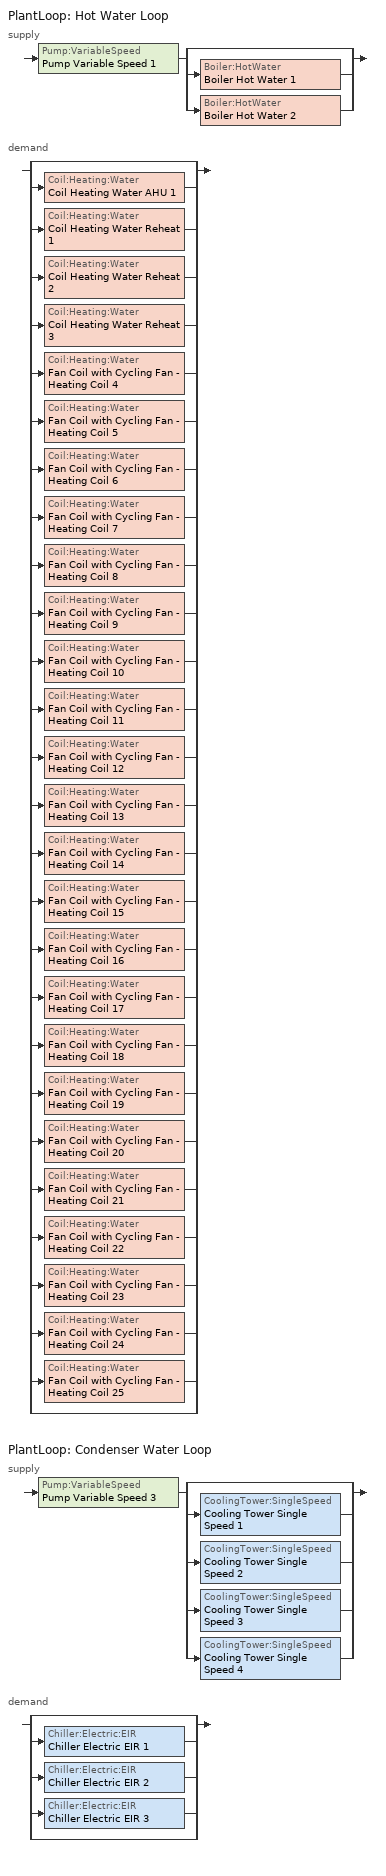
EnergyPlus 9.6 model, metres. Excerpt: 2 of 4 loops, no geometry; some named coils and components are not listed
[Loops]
PlantLoop 'Hot Water Loop'
 supply: Pump:VariableSpeed 'Pump Variable Speed 1' > split
  | bypass
  | Boiler:HotWater 'Boiler Hot Water 1'
  | Boiler:HotWater 'Boiler Hot Water 2'
 demand: split
  | bypass
  | Coil:Heating:Water 'Coil Heating Water AHU 1'
  | Coil:Heating:Water 'Coil Heating Water Reheat 1'
  | Coil:Heating:Water 'Coil Heating Water Reheat 2'
  | Coil:Heating:Water 'Coil Heating Water Reheat 3'
  | Coil:Heating:Water 'Fan Coil with Cycling Fan - Heating Coil 4'
  | Coil:Heating:Water 'Fan Coil with Cycling Fan - Heating Coil 5'
  | Coil:Heating:Water 'Fan Coil with Cycling Fan - Heating Coil 6'
  | Coil:Heating:Water 'Fan Coil with Cycling Fan - Heating Coil 7'
  | Coil:Heating:Water 'Fan Coil with Cycling Fan - Heating Coil 8'
  | Coil:Heating:Water 'Fan Coil with Cycling Fan - Heating Coil 9'
  | Coil:Heating:Water 'Fan Coil with Cycling Fan - Heating Coil 10'
  | Coil:Heating:Water 'Fan Coil with Cycling Fan - Heating Coil 11'
  | Coil:Heating:Water 'Fan Coil with Cycling Fan - Heating Coil 12'
  | Coil:Heating:Water 'Fan Coil with Cycling Fan - Heating Coil 13'
  | Coil:Heating:Water 'Fan Coil with Cycling Fan - Heating Coil 14'
  | Coil:Heating:Water 'Fan Coil with Cycling Fan - Heating Coil 15'
  | Coil:Heating:Water 'Fan Coil with Cycling Fan - Heating Coil 16'
  | Coil:Heating:Water 'Fan Coil with Cycling Fan - Heating Coil 17'
  | Coil:Heating:Water 'Fan Coil with Cycling Fan - Heating Coil 18'
  | Coil:Heating:Water 'Fan Coil with Cycling Fan - Heating Coil 19'
  | Coil:Heating:Water 'Fan Coil with Cycling Fan - Heating Coil 20'
  | Coil:Heating:Water 'Fan Coil with Cycling Fan - Heating Coil 21'
  | Coil:Heating:Water 'Fan Coil with Cycling Fan - Heating Coil 22'
  | Coil:Heating:Water 'Fan Coil with Cycling Fan - Heating Coil 23'
  | Coil:Heating:Water 'Fan Coil with Cycling Fan - Heating Coil 24'
  | Coil:Heating:Water 'Fan Coil with Cycling Fan - Heating Coil 25'
  | bypass
PlantLoop 'Condenser Water Loop'
 supply: Pump:VariableSpeed 'Pump Variable Speed 3' > split
  | bypass
  | CoolingTower:SingleSpeed 'Cooling Tower Single Speed 1'
  | CoolingTower:SingleSpeed 'Cooling Tower Single Speed 2'
  | CoolingTower:SingleSpeed 'Cooling Tower Single Speed 3'
  | CoolingTower:SingleSpeed 'Cooling Tower Single Speed 4'
 demand: split
  | bypass
  | Chiller:Electric:EIR 'Chiller Electric EIR 1'
  | Chiller:Electric:EIR 'Chiller Electric EIR 2'
  | Chiller:Electric:EIR 'Chiller Electric EIR 3'
  | bypass
[Coil:Heating:Water] U-Factor Times Area Value W/K=Autosize; Maximum Water Flow Rate m3/s=Autosize; Performance Input Method=UFactorTimesAreaAndDesignWaterFlowRate; Rated Capacity W=Autosize; Rated Inlet Water Temperature C=82.2; Rated Inlet Air Temperature C=16.6; Rated Outlet Water Temperature C=71.1; Rated Outlet Air Temperature C=32.2; Rated Ratio for Air and Water Convection=0.5
Name | Availability Schedule
Fan Coil with Cycling Fan - Heating Coil 4; Fan Coil with Cycling Fan - Heating Coil 5; Fan Coil with Cycling Fan - Heating Coil 6; Fan Coil with Cycling Fan - Heating Coil 7; Fan Coil with Cycling Fan - Heating Coil 8; Fan Coil with Cycling Fan - Heating Coil 9; Fan Coil with Cycling Fan - Heating Coil 10; Fan Coil with Cycling Fan - Heating Coil 11; Fan Coil with Cycling Fan - Heating Coil 12; Fan Coil with Cycling Fan - Heating Coil 13; Fan Coil with Cycling Fan - Heating Coil 14; Fan Coil with Cycling Fan - Heating Coil 15; Fan Coil with Cycling Fan - Heating Coil 16; Fan Coil with Cycling Fan - Heating Coil 17; Fan Coil with Cycling Fan - Heating Coil 18; Fan Coil with Cycling Fan - Heating Coil 19; Fan Coil with Cycling Fan - Heating Coil 20; Fan Coil with Cycling Fan - Heating Coil 21; Fan Coil with Cycling Fan - Heating Coil 22; Fan Coil with Cycling Fan - Heating Coil 23; Fan Coil with Cycling Fan - Heating Coil 24; Fan Coil with Cycling Fan - Heating Coil 25 | Always On Discrete hvac_library
Coil Heating Water Reheat 1; Coil Heating Water Reheat 2; Coil Heating Water Reheat 3 | Always On Discrete
[SetpointManager:Scheduled]
Setpoint Manager Scheduled Hot Water Duck: Control Variable=Temperature; Schedule=Hot_Water_Temperature; Setpoint Node or NodeList=Node Hot Water Deck Supply
[PlantEquipmentList]
Hot Water Loop Heating Equipment List: Boiler:HotWater, Boiler Hot Water 1, Boiler:HotWater, Boiler Hot Water 2
Condenser Water Loop Cooling Equipment List: CoolingTower:SingleSpeed, Cooling Tower Single Speed 1, CoolingTower:SingleSpeed, Cooling Tower Single Speed 2, CoolingTower:SingleSpeed, Cooling Tower Single Speed 3, CoolingTower:SingleSpeed, Cooling Tower Single Speed 4
[PlantLoop] Fluid Type=Water; Maximum Loop Temperature=100; Minimum Loop Temperature=0; Maximum Loop Flow Rate=Autosize; Minimum Loop Flow Rate=0; Plant Loop Volume=Autocalculate; Load Distribution Scheme=Optimal; Plant Loop Demand Calculation Scheme=SingleSetpoint
Name | Plant Equipment Operation Scheme
Hot Water Loop | Hot Water Loop Operation Schemes
Condenser Water Loop | Condenser Water Loop Operation Schemes
[Sizing:Plant] Sizing Option=NonCoincident; Zone Timesteps in Averaging Window=1; Coincident Sizing Factor Mode=None
Name | Loop Type | Design Loop Exit Temperature | Loop Design Temperature Difference
Hot Water Loop | Heating | 67 | 11
Condenser Water Loop | Condenser | 29.4 | 5.6
[Pump:VariableSpeed] Design Maximum Flow Rate m3/s=Autosize; Design Power Consumption W=Autosize; Motor Efficiency=0.8; Fraction of Motor Inefficiencies to Fluid Stream=0; Coefficient 1 of the Part Load Performance Curve=0; Coefficient 2 of the Part Load Performance Curve=1; Coefficient 3 of the Part Load Performance Curve=0; Coefficient 4 of the Part Load Performance Curve=0; Design Minimum Flow Rate=0; Pump Control Type=Intermittent; Skin Loss Radiative Fraction=0.5; Design Power Sizing Method=PowerPerFlowPerPressure; Design Electric Power per Unit Flow Rate=348701.1; Design Shaft Power per Unit Flow Rate per Unit Head=1.28205; Design Minimum Flow Rate Fraction=0
Name | Design Pump Head Pa
Pump Variable Speed 1 | 180000
Pump Variable Speed 3 | 179352
[PlantEquipmentOperationSchemes] Control Scheme Schedule Name 1=Always On Discrete
Name | Control Scheme Object Type 1 | Control Scheme Name 1
Hot Water Loop Operation Schemes | PlantEquipmentOperation:HeatingLoad | Hot Water Loop Heating Operation Scheme
Condenser Water Loop Operation Schemes | PlantEquipmentOperation:CoolingLoad | Condenser Water Loop Cooling Operation Scheme
[PlantEquipmentOperation:CoolingLoad]
Condenser Water Loop Cooling Operation Scheme: Load Range Lower Limit 1=0; Load Range Upper Limit 1=1000000000; Range Equipment List Name 1=Condenser Water Loop Cooling Equipment List
[Boiler:HotWater] Fuel Type=Coal; Nominal Capacity W=Autosize; Efficiency Curve Temperature Evaluation Variable=LeavingBoiler; Normalized Boiler Efficiency Curve=Boiler Efficiency; Design Water Flow Rate m3/s=Autosize; Minimum Part Load Ratio=0; Maximum Part Load Ratio=1; Optimum Part Load Ratio=1; Water Outlet Upper Temperature Limit C=99; Boiler Flow Mode=NotModulated; Parasitic Electric Load W=0; Sizing Factor=1
Name | Nominal Thermal Efficiency
Boiler Hot Water 1 | 0.7
Boiler Hot Water 2 | 0.85
[PlantEquipmentOperation:HeatingLoad]
Hot Water Loop Heating Operation Scheme: Load Range Lower Limit 1=0; Load Range Upper Limit 1=1000000000; Range Equipment List Name 1=Hot Water Loop Heating Equipment List
[CoolingTower:SingleSpeed] Design Water Flow Rate m3/s=Autosize; Design Air Flow Rate m3/s=Autosize; Design Fan Power W=Autosize; Design U-Factor Times Area Value W/K=Autosize; Free Convection Regime Air Flow Rate m3/s=Autosize; Free Convection Regime Air Flow Rate Sizing Factor=0.1; Free Convection Regime U-Factor Times Area Value W/K=Autosize; Free Convection U-Factor Times Area Value Sizing Factor=0.1; Performance Input Method=UFactorTimesAreaAndDesignWaterFlowRate; Heat Rejection Capacity and Nominal Capacity Sizing Ratio=1.25; Free Convection Capacity W=0; Free Convection Nominal Capacity Sizing Factor=0.1; Design Inlet Air Dry-Bulb Temperature C=25.6; Design Inlet Air Wet-Bulb Temperature C=25.6; Design Approach Temperature deltaC=Autosize; Design Range Temperature deltaC=Autosize; Basin Heater Capacity W/K=0; Basin Heater Setpoint Temperature C=2; Evaporation Loss Mode=LossFactor; Evaporation Loss Factor percent/K=0.2; Drift Loss Percent percent=0.008; Blowdown Calculation Mode=ConcentrationRatio; Blowdown Concentration Ratio=3; Capacity Control=FanCycling; Number of Cells=1; Cell Control=MinimalCell; Cell Minimum  Water Flow Rate Fraction=0.33; Cell Maximum Water Flow Rate Fraction=2.5; Sizing Factor=1
Cooling Tower Single Speed 1; Cooling Tower Single Speed 2; Cooling Tower Single Speed 3; Cooling Tower Single Speed 4
[SetpointManager:FollowOutdoorAirTemperature]
Setpoint Manager Follow Outdoor Air Temperature 1: Control Variable=Temperature; Reference Temperature Type=OutdoorAirWetBulb; Offset Temperature Difference=1.5; Maximum Setpoint Temperature=80; Minimum Setpoint Temperature=6; Setpoint Node or NodeList=Node Condenser Water Deck Supply
[Schedule:Day:Interval]
Hot_Water_Temperature_Default; Hot_Water_Temperature_Summer_Design_Day; Hot_Water_Temperature_Winter_Design_Day: No, 24:00, 67
[Schedule:Week:Daily]
Hot_Water_Temperature Week Rule - Jan1-Dec31: Hot_Water_Temperature_Default, Hot_Water_Temperature_Default, Hot_Water_Temperature_Default, Hot_Water_Temperature_Default, Hot_Water_Temperature_Default, Hot_Water_Temperature_Default, Hot_Water_Temperature_Default, Hot_Water_Temperature_Default, Hot_Water_Temperature_Summer_Design_Day, Hot_Water_Temperature_Winter_Design_Day, Hot_Water_Temperature_Default, Hot_Water_Temperature_Default
[Schedule:Year]
Hot_Water_Temperature: Hot_Water_Temperature Week Rule - Jan1-Dec31, 1, 1, 12, 31
[Schedule:Constant] Hourly Value=1
Always On Discrete; Always On Discrete hvac_library
[Curve:Biquadratic]
Boiler Efficiency: Coefficient1 Constant=1; Coefficient2 x=0; Coefficient3 x**2=0; Coefficient4 y=0; Coefficient5 y**2=0; Coefficient6 x*y=0; Minimum Value of x=0; Maximum Value of x=1; Minimum Value of y=0; Maximum Value of y=1; Input Unit Type for X=Dimensionless; Input Unit Type for Y=Dimensionless; Output Unit Type=Dimensionless
